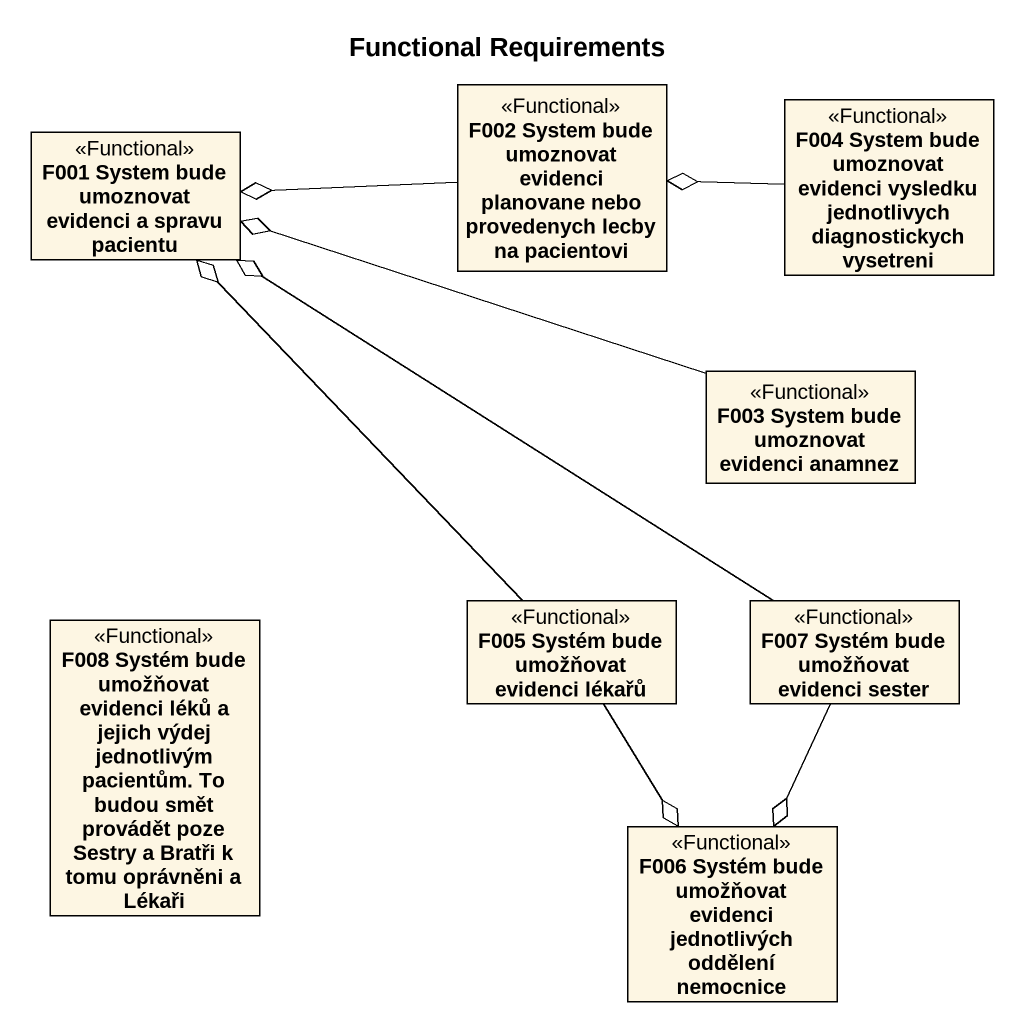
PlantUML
@startuml
title Functional Requirements
hide circle
hide empty members
class "F002 System bude umoznovat evidenci planovane nebo provedenych lecby na pacientovi" as F002_System_bude_umoznovat <<Functional>>
class "F001 System bude umoznovat evidenci a spravu pacientu" as F001_System_bude_umoznovat <<Functional>>
class "F004 System bude umoznovat evidenci vysledku jednotlivych diagnostickych vysetreni" as F004_System_bude_umoznovat <<Functional>>
class "F003 System bude umoznovat evidenci anamnez" as F003_System_bude_umoznovat <<Functional>>
class "F005 Systém bude umožňovat evidenci lékařů" as F005_Systém_bude_umožňovat <<Functional>>
class "F007 Systém bude umožňovat evidenci sester" as F007_Systém_bude_umožňovat <<Functional>>
class "F008 Systém bude umožňovat evidenci léků a jejich výdej jednotlivým pacientům. To budou smět provádět poze Sestry a Bratři k tomu oprávněni a Lékaři" as F008_Systém_bude_umožňovat <<Functional>>
class "F006 Systém bude umožňovat evidenci jednotlivých oddělení nemocnice" as F006_Systém_bude_umožňovat <<Functional>>
F002_System_bude_umoznovat -left-o F001_System_bude_umoznovat
F004_System_bude_umoznovat -left-o F002_System_bude_umoznovat
F003_System_bude_umoznovat -left-o F001_System_bude_umoznovat
F005_Systém_bude_umožňovat -up-o F001_System_bude_umoznovat
F005_Systém_bude_umožňovat --o F006_Systém_bude_umožňovat
F007_Systém_bude_umožňovat -up-o F001_System_bude_umoznovat
F007_Systém_bude_umožňovat --o F006_Systém_bude_umožňovat
@enduml
